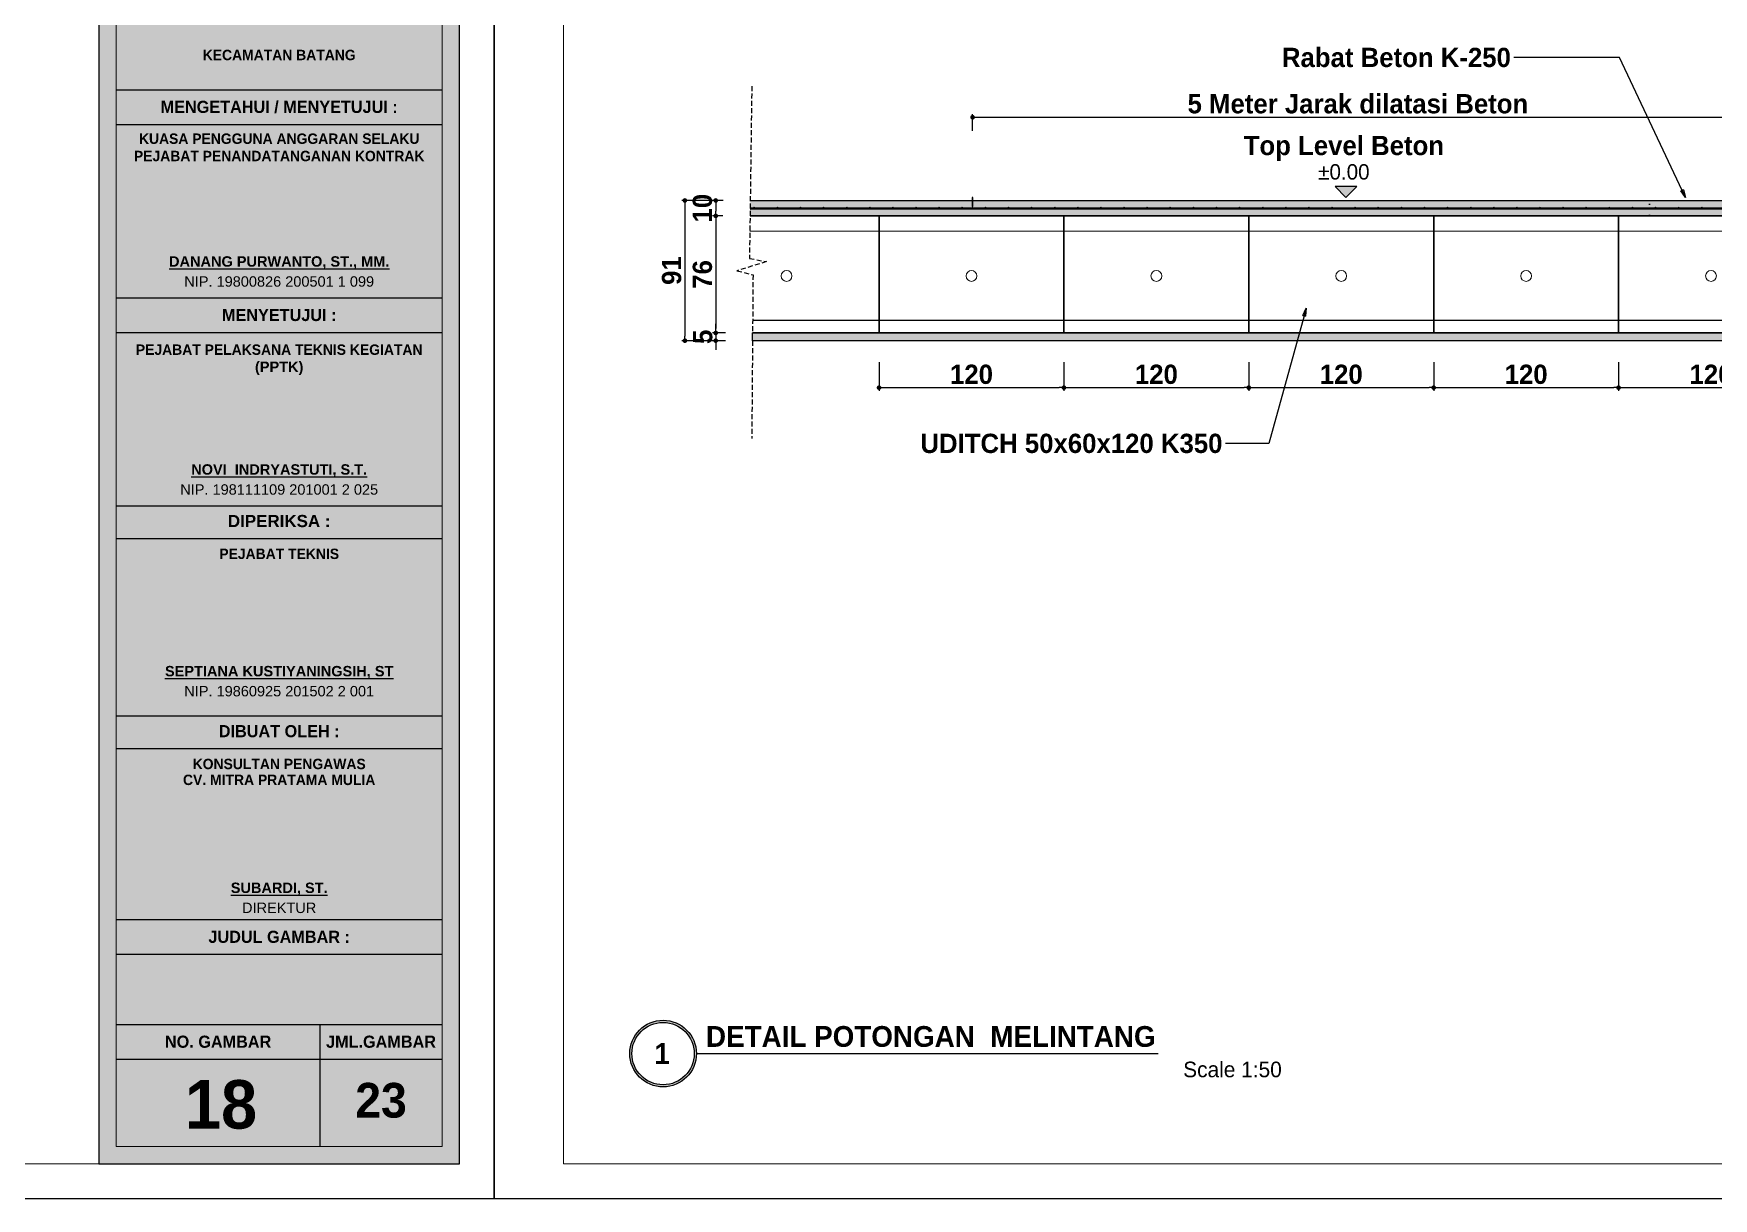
# Model space of a CAD drawing. Header units: centimetres. Extents: x -292707 to 138715, y -53922 to 66277.
# Drawn here: x 18086 to 19177, y -13009 to -12253 of the extents above; entities that cross this region are included whole.
import ezdxf
from ezdxf import colors
from ezdxf.entities.mleader import LeaderData, LeaderLine
from ezdxf.math import Vec2, Vec3

# ---------------------------------------------------------------- set-up
doc = ezdxf.new("R2010")
doc.units = ezdxf.units.CM
doc.linetypes.add('HIDDEN', pattern=[9.525, 6.35, -3.175])
for name, color, linetype in [('A-ALINE-1', 91, 'Continuous'), ('A-ALINE-3', 111, 'Continuous'), ('A-ALINE-4', 113, 'Continuous'), ('A-ALINE-7', 119, 'Continuous'), ('A-ANNOTATION', 144, 'Continuous'), ('A-DIM', 157, 'Continuous'), ('A-TEXT', 254, 'Continuous')]:
    doc.layers.add(name, color=color, linetype=linetype)
for name, color, linetype, lineweight, true_color in [('A-FILL-1', 250, 'Continuous', 0, 0x333333), ('A-FILL-2', 7, 'Continuous', 0, 0x4d4d4d), ('A-FILL-3', 7, 'Continuous', 0, 0x666666), ('A-FILL-7', 7, 'Continuous', 0, 0xcccccc)]:
    doc.layers.add(name, color=color, linetype=linetype, lineweight=lineweight, true_color=true_color)
doc.layers.add('A-SWING AREA', color=7, linetype='Continuous', lineweight=0, true_color=0xf7f7f7, transparency=0.2)
doc.styles.add('Scale 170', font='GOTHICB.TTF', dxfattribs={"height": 50})
doc.styles.add('Scale 50', font='GOTHICB.TTF', dxfattribs={"height": 12.5})
doc.styles.add('Scale 80', font='GOTHICB.TTF', dxfattribs={"height": 20})
doc.dimstyles.new('Scale 50', dxfattribs={"dimscale": 0, "dimtxt": 7.5, "dimasz": 3, "dimexe": 2, "dimexo": 2, "dimgap": 2, "dimtad": 1, "dimdec": 0, "dimtxsty": 'Scale 50', "dimblk": 'DOT', "dimcen": 2.5, "dimclrd": 256, "dimclre": 256, "dimclrt": 254, "dimadec": 0, "dimazin": 0, "dimtfac": 1, "dimtdec": 0, "dimtmove": 0, "dimatfit": 3, "dimldrblk": 'DOTSMALL', "dimfxl": 1, "dimtfillclr": 256, "dimlwd": -1, "dimlwe": -1, "dimarcsym": 0})

# ---------------------------------------------------------------- blocks, each defined once
blk = doc.blocks.new('jhgkjhkjhkjh')
at = {"layer": 'A-SWING AREA', "transparency": 33554457}
h = blk.add_hatch(color=256, dxfattribs=at)
h.dxf.hatch_style = 1
h.paths.add_polyline_path([(-933.61, 931.53), (-881.61, 931.53), (-881.61, 1218.53), (-933.61, 1218.53)])
at = {"layer": 'A-ALINE-1', "ltscale": 0.25}
blk.add_lwpolyline([(-933.61, 931.53), (-881.61, 931.53), (-881.61, 1218.53), (-933.61, 1218.53)], close=True, dxfattribs=at)
at = {"layer": 'A-ALINE-4', "ltscale": 0.25}
for points in [[(-931.11, 1086.44), (-884.11, 1086.44)], [(-931.11, 1081.44), (-884.11, 1081.44)], [(-931.11, 1056.44), (-884.11, 1056.44)], [(-931.11, 1051.44), (-884.11, 1051.44)], [(-931.11, 1026.44), (-884.11, 1026.44)], [(-931.11, 1021.72), (-884.11, 1021.72)], [(-931.11, 996.12), (-884.11, 996.12)], [(-931.11, 991.41), (-884.11, 991.41)], [(-931.11, 966.75), (-884.11, 966.75)], [(-931.11, 966.75), (-884.11, 966.75)], [(-931.11, 961.75), (-884.11, 961.75)], [(-931.11, 951.62), (-884.11, 951.62)], [(-901.74, 951.62), (-901.74, 934.03)], [(-931.11, 946.62), (-884.11, 946.62)]]:
    blk.add_lwpolyline(points, dxfattribs=at)
at = {"layer": 'A-FILL-1', "ltscale": 0.25}
blk.add_lwpolyline([(-1286.61, 931.53), (-933.61, 931.53), (-933.61, 1218.53), (-1286.61, 1218.53)], close=True, dxfattribs=at)
at = {"layer": 'A-FILL-1'}
blk.add_lwpolyline([(-931.11, 934.03), (-884.11, 934.03), (-884.11, 1216.03), (-931.11, 1216.03)], close=True, dxfattribs=at)
at = {"layer": 'Defpoints'}
blk.add_lwpolyline([(-1296.61, 926.53), (-876.61, 926.53), (-876.61, 1223.53), (-1296.61, 1223.53)], close=True, dxfattribs=at)
at = {"layer": 'A-TEXT', "ltscale": 0.25, "attachment_point": 5, "style": 'Scale 170'}
for s, width, insert, char_height in [('KECAMATAN BATANG', 47, (-907.61, 1091.44), 1.5), ('{\\fCentury Gothic|b1|i0|c0|p34;MENGETAHUI / MENYETUJUI :}', 47, (-907.61, 1083.94), 1.75), ('KUASA PENGGUNA ANGGARAN SELAKU PEJABAT PENANDATANGANAN KONTRAK', 47, (-907.61, 1078.12), 1.5), ('{\\fArial|b1|i0|c0|p34;\\LDANANG PURWANTO, ST., MM.}', 47, (-907.61, 1061.5), 1.5), ('{\\fArial|b0|i0|c0|p34;NIP. 19800826 200501 1 099}', 47, (-907.61, 1058.77), 1.5), ('{\\fCentury Gothic|b1|i0|c0|p34;MENYETUJUI :}', 47, (-907.61, 1053.94), 1.75), ('PEJABAT PELAKSANA TEKNIS KEGIATAN', 47, (-907.61, 1048.94), 1.5), ('{\\fArial|b1|i0|c0|p34;(PPTK)}', 47, (-907.61, 1046.25), 1.5), ('{\\fArial|b1|i0|c0|p34;\\LNOVI  INDRYASTUTI, S.T.}', 47, (-907.61, 1031.5), 1.5), ('{\\fArial|b0|i0|c0|p34;NIP. 198111109 201001 2 025}', 47, (-907.61, 1028.77), 1.5), ('{\\fArial|b1|i0|c0|p34;DIPERIKSA :}', 47, (-907.61, 1024.22), 1.75), ('PEJABAT TEKNIS', 47, (-907.61, 1019.49), 1.5), ('{\\fArial|b1|i0|c0|p34;\\LSEPTIANA KUSTIYANINGSIH, ST}', 47, (-907.61, 1002.41), 1.5), ('{\\fArial|b0|i0|c0|p34;NIP. 19860925 201502 2 001}', 47, (-907.61, 999.68), 1.5), ('DIBUAT OLEH :', 47, (-907.61, 993.91), 1.75), ('KONSULTAN PENGAWAS', 47, (-907.61, 989.18), 1.5), ('CV. MITRA PRATAMA MULIA', 47, (-907.61, 986.89), 1.5), ('{\\fArial|b1|i0|c0|p34;\\LSUBARDI, ST.}', 47, (-907.61, 971.16), 1.5), ('{\\fArial|b0|i0|c0|p34;DIREKTUR}', 47, (-907.61, 968.43), 1.5), ('{\\fCentury Gothic|b1|i0|c0|p34;JUDUL GAMBAR :}', 47, (-907.61, 964.25), 1.75), ('{\\fCentury Gothic|b1|i0|c0|p34;NO. GAMBAR}', 29.375, (-916.42, 949.12), 1.75), ('{\\fCentury Gothic|b1|i0|c0|p34;JML.GAMBAR}', 29.375, (-892.92, 949.12), 1.75), ('23', 47, (-892.92, 940.65), 5)]:
    blk.add_mtext_dynamic_manual_height_columns(s, width=width, gutter_width=105, heights=[0], dxfattribs=dict(at, insert=insert, char_height=char_height))
blk = doc.blocks.new('A$Cee8faf8f')
at = {"layer": 'A-FILL-7'}
h = blk.add_hatch(color=256, dxfattribs=at)
h.dxf.hatch_style = 1
edge = h.paths.add_edge_path()
edge.add_arc((0.6, 0.6), 0.6, 0, 360)
at = {"layer": 'A-FILL-1', "ltscale": 0.25}
blk.add_circle((0.6, 0.6), 0.6, dxfattribs=at)
blk = doc.blocks.new('GFDFGGFDG')
at = {"ltscale": 0.25}
blk.add_lwpolyline([(14867.5, -12200.6), (14987.5, -12200.6), (14987.5, -12276.6), (14867.5, -12276.6)], close=True, dxfattribs=at)
at = {"layer": 'A-ALINE-3', "ltscale": 0.25}
blk.add_lwpolyline([(14867.5, -12276.6), (14987.5, -12276.6), (14987.5, -12268.6), (14867.5, -12268.6)], close=True, dxfattribs=at)
at = {"layer": 'A-FILL-2'}
for p, q in [((14867.5, -12200.6), (14870.5, -12200.6)), ((14867.5, -12210.6), (14867.5, -12200.6)), ((14867.5, -12210.6), (14870.5, -12210.6)), ((14867.5, -12210.6), (14867.5, -12260.6)), ((14896, -12200.6), (14870.5, -12200.6)), ((14870.5, -12210.6), (14896, -12210.6)), ((14899, -12200.6), (14896, -12200.6)), ((14899, -12210.6), (14896, -12210.6)), ((14924.5, -12200.6), (14899, -12200.6)), ((14899, -12210.6), (14924.5, -12210.6)), ((14924.5, -12200.6), (14927.5, -12200.6)), ((14924.5, -12210.6), (14927.5, -12210.6)), ((14927.5, -12200.6), (14930.5, -12200.6)), ((14927.5, -12210.6), (14930.5, -12210.6)), ((14956, -12200.6), (14930.5, -12200.6)), ((14930.5, -12210.6), (14956, -12210.6)), ((14959, -12200.6), (14956, -12200.6)), ((14959, -12210.6), (14956, -12210.6)), ((14984.5, -12200.6), (14959, -12200.6)), ((14959, -12210.6), (14984.5, -12210.6)), ((14984.5, -12200.6), (14987.5, -12200.6)), ((14984.5, -12210.6), (14987.5, -12210.6)), ((14987.5, -12200.6), (14987.5, -12210.6)), ((14987.5, -12210.6), (14987.5, -12260.6)), ((14867.5, -12268.6), (14867.5, -12260.6)), ((14987.5, -12268.6), (14987.5, -12260.6)), ((14867.5, -12268.6), (14867.5, -12269.6)), ((14924, -12268.6), (14867.5, -12268.6)), ((14867.5, -12269.6), (14867.5, -12276.6)), ((14867.5, -12276.6), (14987.5, -12276.6)), ((14924, -12268.6), (14931, -12268.6)), ((14987.5, -12268.6), (14931, -12268.6)), ((14987.5, -12269.6), (14987.5, -12268.6)), ((14987.5, -12269.6), (14987.5, -12276.6))]:
    blk.add_line(p, q, dxfattribs=at)
at = {"layer": 'A-FILL-2', "ltscale": 0.25}
blk.add_circle((14927.5, -12239.6), 3.5, dxfattribs=at)
blk = doc.blocks.new('*U587')
at = {"layer": 'A-ANNOTATION'}
h = blk.add_hatch(color=256, dxfattribs=at)
h.dxf.hatch_style = 1
h.paths.add_polyline_path([(62379.6, 26197.9, 1), (62443.6, 26197.9, 1)])
h.paths.add_polyline_path([(62441.6, 26197.9, -1), (62381.6, 26197.9, -1)], flags=16)
blk.add_lwpolyline([(62443.6, 26197.9), (62887.8, 26197.9)], dxfattribs=at)
for radius in [32, 30]:
    blk.add_circle((62411.6, 26197.9), radius, dxfattribs=at)
blk = doc.blocks.new('_Dot')
at = {"color": 0, "linetype": 'ByBlock', "lineweight": -2}
blk.add_line((-0.5, 0), (-1, 0), dxfattribs=at)
at = {"color": 0, "linetype": 'ByBlock', "const_width": 0.5}
blk.add_lwpolyline([(-0.25, 0, 1), (0.25, 0, 1)], format="xyb", close=True, dxfattribs=at)
blk = doc.blocks.new('*D873')
at = {"layer": 'A-DIM', "ltscale": 0.25, "transparency": 16777216}
for p, q in [((18635.1, -12466), (18635.1, -12484.5)), ((18755.1, -12466), (18755.1, -12484.5)), ((18638.1, -12482.5), (18752.1, -12482.5))]:
    blk.add_line(p, q, dxfattribs=at)
at = {"layer": 'Defpoints', "color": 0, "ltscale": 0.25, "transparency": 16777216}
for p in [(18635.1, -12464), (18755.1, -12464), (18755.1, -12482.5)]:
    blk.add_point(p, dxfattribs=at)
at = {"layer": 'A-DIM', "ltscale": 0.25, "transparency": 16777216, "xscale": 3, "yscale": 3, "zscale": 3, "rotation": 180}
blk.add_blockref('_Dot', (18635.1, -12482.5), dxfattribs=at)
at = {"layer": 'A-DIM', "ltscale": 0.25, "transparency": 16777216, "xscale": 3, "yscale": 3, "zscale": 3}
blk.add_blockref('_Dot', (18755.1, -12482.5), dxfattribs=at)
at = {"layer": 'A-DIM', "color": 254, "ltscale": 0.25, "transparency": 16777216, "insert": (18695.1, -12473.9), "char_height": 12.5, "attachment_point": 5, "style": 'Scale 50'}
blk.add_mtext('120', dxfattribs=at)
blk = doc.blocks.new('_DotSmall')
at = {"color": 0, "linetype": 'ByBlock', "const_width": 0.5}
blk.add_lwpolyline([(-0.0625, 0, 1), (0.0625, 0, 1)], format="xyb", close=True, dxfattribs=at)
blk = doc.blocks.new('*D874')
at = {"layer": 'A-DIM', "ltscale": 5, "transparency": 16777216}
for p, q in [((18755.1, -12466), (18755.1, -12484.5)), ((18875.1, -12466), (18875.1, -12484.5)), ((18758.1, -12482.5), (18872.1, -12482.5))]:
    blk.add_line(p, q, dxfattribs=at)
at = {"layer": 'Defpoints', "color": 0, "ltscale": 5, "transparency": 16777216}
for p in [(18755.1, -12464), (18875.1, -12464), (18875.1, -12482.5)]:
    blk.add_point(p, dxfattribs=at)
at = {"layer": 'A-DIM', "ltscale": 5, "transparency": 16777216, "xscale": 3, "yscale": 3, "zscale": 3, "rotation": 180}
blk.add_blockref('_Dot', (18755.1, -12482.5), dxfattribs=at)
at = {"layer": 'A-DIM', "ltscale": 5, "transparency": 16777216, "xscale": 3, "yscale": 3, "zscale": 3}
blk.add_blockref('_Dot', (18875.1, -12482.5), dxfattribs=at)
at = {"layer": 'A-DIM', "color": 254, "ltscale": 5, "transparency": 16777216, "insert": (18815.1, -12473.9), "char_height": 12.5, "attachment_point": 5, "style": 'Scale 50'}
blk.add_mtext('120', dxfattribs=at)
blk = doc.blocks.new('*D879')
at = {"layer": 'A-DIM', "ltscale": 5, "transparency": 16777216}
for p, q in [((18875.1, -12466), (18875.1, -12484.5)), ((18995.1, -12466), (18995.1, -12484.5)), ((18878.1, -12482.5), (18992.1, -12482.5))]:
    blk.add_line(p, q, dxfattribs=at)
at = {"layer": 'Defpoints', "color": 0, "ltscale": 5, "transparency": 16777216}
for p in [(18875.1, -12464), (18995.1, -12464), (18995.1, -12482.5)]:
    blk.add_point(p, dxfattribs=at)
at = {"layer": 'A-DIM', "ltscale": 5, "transparency": 16777216, "xscale": 3, "yscale": 3, "zscale": 3, "rotation": 180}
blk.add_blockref('_Dot', (18875.1, -12482.5), dxfattribs=at)
at = {"layer": 'A-DIM', "ltscale": 5, "transparency": 16777216, "xscale": 3, "yscale": 3, "zscale": 3}
blk.add_blockref('_Dot', (18995.1, -12482.5), dxfattribs=at)
at = {"layer": 'A-DIM', "color": 254, "ltscale": 5, "transparency": 16777216, "insert": (18935.1, -12473.9), "char_height": 12.5, "attachment_point": 5, "style": 'Scale 50'}
blk.add_mtext('120', dxfattribs=at)
blk = doc.blocks.new('*D880')
at = {"layer": 'A-DIM', "ltscale": 5, "transparency": 16777216}
for p, q in [((18995.1, -12466), (18995.1, -12484.5)), ((19115.1, -12466), (19115.1, -12484.5)), ((18998.1, -12482.5), (19112.1, -12482.5))]:
    blk.add_line(p, q, dxfattribs=at)
at = {"layer": 'Defpoints', "color": 0, "ltscale": 5, "transparency": 16777216}
for p in [(18995.1, -12464), (19115.1, -12464), (19115.1, -12482.5)]:
    blk.add_point(p, dxfattribs=at)
at = {"layer": 'A-DIM', "ltscale": 5, "transparency": 16777216, "xscale": 3, "yscale": 3, "zscale": 3, "rotation": 180}
blk.add_blockref('_Dot', (18995.1, -12482.5), dxfattribs=at)
at = {"layer": 'A-DIM', "ltscale": 5, "transparency": 16777216, "xscale": 3, "yscale": 3, "zscale": 3}
blk.add_blockref('_Dot', (19115.1, -12482.5), dxfattribs=at)
at = {"layer": 'A-DIM', "color": 254, "ltscale": 5, "transparency": 16777216, "insert": (19055.1, -12473.9), "char_height": 12.5, "attachment_point": 5, "style": 'Scale 50'}
blk.add_mtext('120', dxfattribs=at)
blk = doc.blocks.new('*D881')
at = {"layer": 'A-DIM', "ltscale": 5, "transparency": 16777216}
for p, q in [((19115.1, -12466), (19115.1, -12484.5)), ((19235.1, -12466), (19235.1, -12484.5)), ((19118.1, -12482.5), (19232.1, -12482.5))]:
    blk.add_line(p, q, dxfattribs=at)
at = {"layer": 'Defpoints', "color": 0, "ltscale": 5, "transparency": 16777216}
for p in [(19115.1, -12464), (19235.1, -12464), (19235.1, -12482.5)]:
    blk.add_point(p, dxfattribs=at)
at = {"layer": 'A-DIM', "ltscale": 5, "transparency": 16777216, "xscale": 3, "yscale": 3, "zscale": 3, "rotation": 180}
blk.add_blockref('_Dot', (19115.1, -12482.5), dxfattribs=at)
at = {"layer": 'A-DIM', "ltscale": 5, "transparency": 16777216, "xscale": 3, "yscale": 3, "zscale": 3}
blk.add_blockref('_Dot', (19235.1, -12482.5), dxfattribs=at)
at = {"layer": 'A-DIM', "color": 254, "ltscale": 5, "transparency": 16777216, "insert": (19175.1, -12473.9), "char_height": 12.5, "attachment_point": 5, "style": 'Scale 50'}
blk.add_mtext('120', dxfattribs=at)
blk = doc.blocks.new('*D887')
at = {"layer": 'A-DIM', "ltscale": 5, "transparency": 16777216}
for p, q in [((18695.8, -12315.9), (18695.8, -12305)), ((18698.8, -12307), (19193, -12307)), ((19196, -12315.9), (19196, -12305))]:
    blk.add_line(p, q, dxfattribs=at)
at = {"layer": 'Defpoints', "color": 0, "ltscale": 5, "transparency": 16777216}
for p in [(19196, -12307), (18695.8, -12317.9), (19196, -12317.9)]:
    blk.add_point(p, dxfattribs=at)
at = {"layer": 'A-DIM', "ltscale": 5, "transparency": 16777216, "xscale": 3, "yscale": 3, "zscale": 3, "rotation": 180}
blk.add_blockref('_Dot', (18695.8, -12307), dxfattribs=at)
at = {"layer": 'A-DIM', "ltscale": 5, "transparency": 16777216, "xscale": 3, "yscale": 3, "zscale": 3}
blk.add_blockref('_Dot', (19196, -12307), dxfattribs=at)
at = {"layer": 'A-DIM', "color": 254, "ltscale": 5, "transparency": 16777216, "insert": (18945.9, -12298.3), "char_height": 12.5, "width": 259.105, "attachment_point": 5, "style": 'Scale 50'}
blk.add_mtext('5 Meter Jarak dilatasi Beton', dxfattribs=at)
blk = doc.blocks.new('A$Cb77c0ee4')
at = {"layer": 'A-ANNOTATION'}
h = blk.add_hatch(color=256, dxfattribs=at)
h.dxf.hatch_style = 1
h.paths.add_polyline_path([(3, 1.5), (0, 1.5), (1.5, 0)])
edge = h.paths.add_edge_path(flags=17)
edge.add_line((3, 1.5), (0, 1.5))
for points in [[(3, 1.5), (0, 1.5)], [(3, 1.5), (0, 1.5), (1.5, 0), (3, 1.5)]]:
    blk.add_lwpolyline(points, dxfattribs=at)
blk = doc.blocks.new('_Closed')
at = {"color": 0, "linetype": 'ByBlock', "lineweight": -2}
for p, q in [((-1, 0.17), (0, 0)), ((-1, 0.17), (-1, -0.17)), ((0, 0), (-1, -0.17)), ((0, 0), (-1, 0))]:
    blk.add_line(p, q, dxfattribs=at)
blk = doc.blocks.new('*D875')
at = {"layer": 'A-DIM', "ltscale": 5, "transparency": 16777216}
for p, q in [((18533.9, -12361), (18527.1, -12361)), ((18533.7, -12371), (18527.1, -12371)), ((18529.1, -12364), (18529.1, -12368))]:
    blk.add_line(p, q, dxfattribs=at)
at = {"layer": 'Defpoints', "color": 0, "ltscale": 5, "transparency": 16777216}
for p in [(18535.9, -12361), (18529.1, -12371), (18535.7, -12371)]:
    blk.add_point(p, dxfattribs=at)
at = {"layer": 'A-DIM', "ltscale": 5, "transparency": 16777216, "xscale": 3, "yscale": 3, "zscale": 3}
for p, rotation in [((18529.1, -12361), 90), ((18529.1, -12371), 270)]:
    blk.add_blockref('_Dot', p, dxfattribs=dict(at, rotation=rotation))
at = {"layer": 'A-DIM', "color": 254, "ltscale": 5, "transparency": 16777216, "insert": (18520.5, -12366), "char_height": 12.5, "attachment_point": 5, "rotation": 90, "style": 'Scale 50'}
blk.add_mtext('10', dxfattribs=at)
blk = doc.blocks.new('*D876')
at = {"layer": 'A-DIM', "ltscale": 5, "transparency": 16777216}
for p, q in [((18533.7, -12371), (18527.1, -12371)), ((18529.1, -12374), (18529.1, -12444)), ((18535.4, -12447), (18527.1, -12447))]:
    blk.add_line(p, q, dxfattribs=at)
at = {"layer": 'Defpoints', "color": 0, "ltscale": 5, "transparency": 16777216}
for p in [(18535.7, -12371), (18529.1, -12447), (18537.4, -12447)]:
    blk.add_point(p, dxfattribs=at)
at = {"layer": 'A-DIM', "ltscale": 5, "transparency": 16777216, "xscale": 3, "yscale": 3, "zscale": 3}
for p, rotation in [((18529.1, -12371), 90), ((18529.1, -12447), 270)]:
    blk.add_blockref('_Dot', p, dxfattribs=dict(at, rotation=rotation))
at = {"layer": 'A-DIM', "color": 254, "ltscale": 5, "transparency": 16777216, "insert": (18520.5, -12409), "char_height": 12.5, "attachment_point": 5, "rotation": 90, "style": 'Scale 50'}
blk.add_mtext('76', dxfattribs=at)
blk = doc.blocks.new('*D877')
at = {"layer": 'A-DIM', "ltscale": 5, "transparency": 16777216}
for p, q in [((18535.4, -12447), (18527.1, -12447)), ((18529.1, -12444), (18529.1, -12441)), ((18529.1, -12447), (18529.1, -12452)), ((18535.4, -12452), (18527.1, -12452)), ((18529.1, -12455), (18529.1, -12458))]:
    blk.add_line(p, q, dxfattribs=at)
at = {"layer": 'Defpoints', "color": 0, "ltscale": 5, "transparency": 16777216}
for p in [(18537.4, -12447), (18529.1, -12452), (18537.4, -12452)]:
    blk.add_point(p, dxfattribs=at)
at = {"layer": 'A-DIM', "ltscale": 5, "transparency": 16777216, "xscale": 3, "yscale": 3, "zscale": 3}
for p, rotation in [((18529.1, -12447), 270), ((18529.1, -12452), 90)]:
    blk.add_blockref('_Dot', p, dxfattribs=dict(at, rotation=rotation))
at = {"layer": 'A-DIM', "color": 254, "ltscale": 5, "transparency": 16777216, "insert": (18520.7, -12449.5), "char_height": 12.5, "attachment_point": 5, "rotation": 90, "style": 'Scale 50'}
blk.add_mtext('5', dxfattribs=at)
blk = doc.blocks.new('*D878')
at = {"layer": 'A-DIM', "ltscale": 5, "transparency": 16777216}
for p, q in [((18533.9, -12361), (18507.1, -12361)), ((18509.1, -12364), (18509.1, -12449)), ((18533.9, -12452), (18507.1, -12452))]:
    blk.add_line(p, q, dxfattribs=at)
at = {"layer": 'Defpoints', "color": 0, "ltscale": 5, "transparency": 16777216}
for p in [(18535.9, -12361), (18509.1, -12452), (18535.9, -12452)]:
    blk.add_point(p, dxfattribs=at)
at = {"layer": 'A-DIM', "ltscale": 5, "transparency": 16777216, "xscale": 3, "yscale": 3, "zscale": 3}
for p, rotation in [((18509.1, -12361), 90), ((18509.1, -12452), 270)]:
    blk.add_blockref('_Dot', p, dxfattribs=dict(at, rotation=rotation))
at = {"layer": 'A-DIM', "color": 254, "ltscale": 5, "transparency": 16777216, "insert": (18500.5, -12406.5), "char_height": 12.5, "attachment_point": 5, "rotation": 90, "style": 'Scale 50'}
blk.add_mtext('91', dxfattribs=at)

msp = doc.modelspace()

# ---------------------------------------------------------------- hatches: boundary and pattern name
at = {"ltscale": 5}
h = msp.add_hatch(dxfattribs=at)
h.set_pattern_fill('ANGLE', color=256)
h.set_pattern_definition([(0, (3602.428, -4e-12), (0, 6.985), [5.08, -1.905]), (90, (3602.428, -4e-12), (-6.985, 4e-16), [5.08, -1.905])])
h.paths.add_polyline_path([(19135.1, -12371), (19135.6, -12371), (19135.6, -12359), (19135.1, -12359)])
at = {"layer": 'A-FILL-2'}
h = msp.add_hatch(color=256, dxfattribs=at)
h.dxf.hatch_style = 1
h.paths.add_polyline_path([(18695.5, -12365), (18696, -12365), (18696, -12359), (18695.5, -12359)])
at = {"layer": 'A-FILL-3', "ltscale": 0.25}
h = msp.add_hatch(dxfattribs=at)
h.set_pattern_fill('AR-CONC', color=256, scale=0.09)
h.set_pattern_definition([(50, (-31204.906, 28055.769), (16.3966202, -1.4345177), [1.7145, -18.8595]), (355, (-31204.906, 28055.77), (-3.171908, 17.195116), [1.3716, -15.0876526]), (100.451445, (-31203.54, 28055.65), (13.2247122, 15.7605977), [1.457101, -16.028122]), (46.1842, (-31204.906, 28060.341), (24.3971137, -3.7838095), [2.57175, -28.28925]), (96.635558, (-31202.873, 28060.026), (21.366372, 22.268351), [2.185652, -24.042205]), (351.18415, (-31204.906, 28060.34), (21.366372, 22.268351), [2.057397, -22.631376]), (21, (-31202.62, 28059.198), (13.6452952, -9.2038678), [1.7145, -18.8595]), (326, (-31202.62, 28059.198), (5.5621826, 16.576917), [1.3716, -15.0876]), (71.451445, (-31201.483, 28058.431), (19.2074777, 7.3730492), [1.457101, -16.0280944]), (37.5, (-31204.906, 28055.769), (0.2779743, 7.6099535), [0, -14.90472, 0, -15.3162, 0, -15.14475]), (7.5, (-31204.906, 28055.769), (6.0137696, 9.0162517), [0, -8.73252, 0, -14.56182, 0, -5.77215]), (327.5, (-31210.004, 28055.769), (12.20315357, -0.51558696), [0, -5.715, 0, -17.8308, 0, -23.6601]), (317.5, (-31212.29, 28055.769), (13.3316263, 2.2883842), [0, -7.4295, 0, -11.84148, 0, -16.8021])])
h.paths.add_polyline_path([(19923.2, -12371), (19923.4, -12361), (18551.5, -12361), (18551.4, -12371)])
at = {"layer": 'A-FILL-7'}
h = msp.add_hatch(color=256, dxfattribs=at)
h.dxf.hatch_style = 1
h.paths.add_polyline_path([(19923.3, -12366.5), (19923.3, -12366), (18551.4, -12366), (18551.4, -12366.6)])

# ---------------------------------------------------------------- linework, layer by layer
at = {"ltscale": 0.25}
msp.add_lwpolyline([(18551.4, -12371), (18635.1, -12371), (18635.1, -12447), (18553, -12447)], dxfattribs=at)
at = {"layer": 'A-ALINE-3', "ltscale": 0.25}
msp.add_lwpolyline([(18553, -12447), (18635.1, -12447), (18635.1, -12439), (18553.1, -12439)], dxfattribs=at)
at = {"layer": 'A-ALINE-7', "ltscale": 5}
msp.add_lwpolyline([(18695.5, -12365), (18696, -12365), (18696, -12359), (18695.5, -12359)], close=True, dxfattribs=at)
at = {"layer": 'A-FILL-2'}
for p, q in [((18572.1, -12371), (18551.4, -12371)), ((18572.1, -12371), (18575.1, -12371)), ((18575.1, -12371), (18578.1, -12371)), ((18603.6, -12371), (18578.1, -12371)), ((18606.6, -12371), (18603.6, -12371)), ((18632.1, -12371), (18606.6, -12371)), ((18632.1, -12371), (18635.1, -12371)), ((18635.1, -12371), (18635.1, -12381)), ((18551.2, -12381), (18572.1, -12381)), ((18572.1, -12381), (18575.1, -12381)), ((18575.1, -12381), (18578.1, -12381)), ((18578.1, -12381), (18603.6, -12381)), ((18606.6, -12381), (18603.6, -12381)), ((18606.6, -12381), (18632.1, -12381)), ((18632.1, -12381), (18635.1, -12381)), ((18635.1, -12381), (18635.1, -12431)), ((18571.6, -12439), (18553.1, -12439)), ((18571.6, -12439), (18578.6, -12439)), ((18635.1, -12439), (18578.6, -12439)), ((18635.1, -12439), (18635.1, -12431)), ((18635.1, -12440), (18635.1, -12439)), ((18635.1, -12440), (18635.1, -12447)), ((18553, -12447), (18635.1, -12447))]:
    msp.add_line(p, q, dxfattribs=at)
at = {"layer": 'A-FILL-2', "ltscale": 0.25}
msp.add_circle((18575.1, -12410), 3.5, dxfattribs=at)
at = {"layer": 'A-TEXT', "linetype": 'HIDDEN', "ltscale": 0.5}
msp.add_lwpolyline([(18552.5, -12286.8), (18551, -12398.6), (18562.1, -12400.7), (18542.9, -12406.6), (18553.3, -12409.3), (18552.5, -12515.5)], dxfattribs=at)
at = {"layer": 'A-TEXT', "ltscale": 0.25}
for points in [[(18551.5, -12361), (19923.4, -12361)], [(19923.3, -12366), (18551.4, -12366)], [(18551.4, -12366.6), (19923.3, -12366.5)], [(19923.2, -12370.9), (18551.4, -12371)], [(19923.2, -12370.9), (18551.4, -12371)]]:
    msp.add_lwpolyline(points, dxfattribs=at)

# ---------------------------------------------------------------- block references
at = {"ltscale": 0.25, "xscale": 4.711602529588466, "yscale": 4.711602529588466, "zscale": 4.711602529588466}
msp.add_blockref('A$Cb77c0ee4', (18931.1, -12359), dxfattribs=at)
for p in [(3767.6, -170.4), (3887.6, -170.4), (4007.6, -170.4), (4127.6, -170.4), (4247.6, -170.4)]:
    msp.add_blockref('GFDFGGFDG', p)
at = {"layer": 'A-ALINE-7', "ltscale": 0.25, "xscale": 0.4999999999995392, "yscale": 0.4999999999995392, "zscale": 0.4999999999995392}
for p in [(18553.8, -12366), (18568.8, -12366), (18583.8, -12366), (18598.8, -12366), (18613.8, -12366), (18628.8, -12366), (18643.8, -12366), (18658.8, -12366), (18673.8, -12366), (18688.8, -12366), (18703.8, -12366), (18718.8, -12366), (18733.8, -12366), (18748.8, -12366), (18763.8, -12366), (18778.8, -12366), (18793.8, -12366), (18808.8, -12366), (18823.8, -12366), (18838.8, -12366), (18853.8, -12366), (18868.8, -12366), (18883.8, -12366), (18898.8, -12366), (18913.8, -12366), (18928.8, -12366), (18943.8, -12366), (18958.8, -12366), (18973.8, -12366), (18988.8, -12366), (19003.8, -12366), (19018.8, -12366), (19033.8, -12366), (19048.8, -12366), (19063.8, -12366), (19078.8, -12366), (19093.8, -12366), (19108.8, -12366), (19123.8, -12366), (19138.8, -12366), (19153.8, -12366), (19168.8, -12366)]:
    msp.add_blockref('A$Cee8faf8f', p, dxfattribs=at)
at = {"layer": 'A-TEXT'}
for name, p, xscale, yscale, zscale in [('jhgkjhkjhkjh', (22330, -17178.1), 4.5, 4.5, 4.5), ('jhgkjhkjhkjh', (24220, -17178.1), 4.5, 4.5, 4.5), ('*U587', (-23632.9, -30598.3), 0.6749999999999999, 0.6749999999999999, 0.6749999999999999)]:
    msp.add_blockref(name, p, dxfattribs=dict(at, xscale=xscale, yscale=yscale, zscale=zscale))

# ---------------------------------------------------------------- texts
at = {"ltscale": 0.25, "attachment_point": 5, "style": 'Scale 50'}
for s, insert, char_height in [('Top Level Beton', (18936.8, -12327.2), 12.5), ('{\\fCentury Gothic|b0|i0|c0|p34;%%P0.00}', (18936.8, -12342.5), 10)]:
    msp.add_mtext_dynamic_manual_height_columns(s, width=146.541, gutter_width=62.5, heights=[0], dxfattribs=dict(at, insert=insert, char_height=char_height))
at = {"layer": 'A-TEXT', "ltscale": 0.25}
for s, width, gutter_width, insert, char_height, attachment_point, style in [('DETAIL POTONGAN  MELINTANG', 425.871, 50.6, (18814.6, -12903.7), 13.5, 6, 'Scale 80'), ('1', 41.85, 50.6, (18494.3, -12914.7), 13.5, 5, 'Scale 80'), ('{\\fCentury Gothic|b0|i0|c0|p34;Scale 1:50}', 366.088, 50.6, (18896.5, -12925.1), 10.125, 6, 'Scale 80'), ('18', 132.188, 472.5, (18208, -12947.9), 31.5, 5, 'Scale 170')]:
    msp.add_mtext_dynamic_manual_height_columns(s, width=width, gutter_width=gutter_width, heights=[0], dxfattribs=dict(at, insert=insert, char_height=char_height, attachment_point=attachment_point, style=style))

# ---------------------------------------------------------------- dimensions: what is measured, and where the dimension line sits
at = {"layer": 'A-DIM', "ltscale": 5}
dim = msp.add_linear_dim(base=(19196, -12307), p1=(18695.8, -12317.9), p2=(19196, -12317.9), text='5 Meter Jarak dilatasi Beton', dimstyle='Scale 50', override={"dimscale": 1}, dxfattribs=at)
dim.commit()
dim.dimension.update_dxf_attribs({"geometry": '*D887', "text_midpoint": (18945.9, -12298.3)})
for base, p1, p2, override, picture, middle in [((18509.1, -12452), (18535.9, -12361), (18535.9, -12452), {"dimscale": 1}, '*D878', (18500.5, -12406.5)), ((18529.1, -12447), (18535.7, -12371), (18537.4, -12447), {"dimscale": 1, "dimtmove": 1}, '*D876', (18520.5, -12409))]:
    dim = msp.add_linear_dim(base=base, p1=p1, p2=p2, angle=90, dimstyle='Scale 50', override=override, dxfattribs=at)
    dim.commit()
    dim.dimension.update_dxf_attribs({"geometry": picture, "text_midpoint": middle})
for base, p1, p2, override, picture, middle in [((18529.1, -12371), (18535.9, -12361), (18535.7, -12371), {"dimscale": 1}, '*D875', (18529.1, -12366)), ((18529.1, -12452), (18537.4, -12447), (18537.4, -12452), {"dimscale": 1, "dimtmove": 1}, '*D877', (18529.1, -12449.5))]:
    dim = msp.add_linear_dim(base=base, p1=p1, p2=p2, angle=90, dimstyle='Scale 50', override=override, dxfattribs=at)
    dim.commit()
    dim.dimension.update_dxf_attribs({"geometry": picture, "text_midpoint": middle, "dimtype": 160})
at = {"layer": 'A-DIM', "ltscale": 0.25}
dim = msp.add_linear_dim(base=(18755.1, -12482.5), p1=(18635.1, -12464), p2=(18755.1, -12464), dimstyle='Scale 50', override={"dimscale": 1}, dxfattribs=at)
dim.commit()
dim.dimension.update_dxf_attribs({"geometry": '*D873', "text_midpoint": (18695.1, -12473.9)})
at = {"layer": 'A-DIM', "ltscale": 5}
for base, p1, p2, picture, middle in [((18875.1, -12482.5), (18755.1, -12464), (18875.1, -12464), '*D874', (18815.1, -12473.9)), ((18995.1, -12482.5), (18875.1, -12464), (18995.1, -12464), '*D879', (18935.1, -12473.9)), ((19115.1, -12482.5), (18995.1, -12464), (19115.1, -12464), '*D880', (19055.1, -12473.9)), ((19235.1, -12482.5), (19115.1, -12464), (19235.1, -12464), '*D881', (19175.1, -12473.9))]:
    dim = msp.add_linear_dim(base=base, p1=p1, p2=p2, dimstyle='Scale 50', override={"dimscale": 1, "dimtmove": 1}, dxfattribs=at)
    dim.commit()
    dim.dimension.update_dxf_attribs({"geometry": picture, "text_midpoint": middle})

# ---------------------------------------------------------------- leaders
at = {"ltscale": 0.25}
ml = msp.add_multileader_mtext('Standard', dxfattribs=at)
ml.set_content('Rabat Beton K-250', color=254, style='Scale 50')
ml.set_leader_properties(color=256, linetype='ByLayer', lineweight=-1)
ml.set_arrow_properties(name='CLOSED')
ml.build(insert=Vec2(0, 0))
ml.multileader.update_dxf_attribs({"dogleg_length": 29.3, "arrow_head_size": 5})
ctx = ml.context
ctx.base_point, ctx.char_height, ctx.arrow_head_size, ctx.plane_origin = Vec3(18890.4, -12268.3), 12.5, 5, Vec3(19158.5, -12359)
ctx.text_align_type = 2
notes = []
notes.append((ctx, [(0, (1, 1, 0), (19115.7, -12268.3), (-1, 0), 68.5, [(0, [(19158.5, -12359)], 0, [])])]))
ctx.mtext.insert, ctx.mtext.alignment, ctx.mtext.flow_direction = Vec3(19045.2, -12261.9), 3, 5
ml = msp.add_multileader_mtext('Standard', dxfattribs=at)
ml.set_content('UDITCH 50x60x120 K350', color=254, style='Scale 50')
ml.set_leader_properties(color=256, linetype='ByLayer', lineweight=-1)
ml.set_arrow_properties(name='CLOSED')
ml.build(insert=Vec2(0, 0))
ml.multileader.update_dxf_attribs({"dogleg_length": 29.3, "arrow_head_size": 5})
ctx = ml.context
ctx.base_point, ctx.char_height, ctx.arrow_head_size, ctx.plane_origin = Vec3(18659.4, -12518.8), 12.5, 5, Vec3(18912.4, -12446.9)
ctx.text_align_type = 2
notes.append((ctx, [(0, (1, 1, 0), (18888.2, -12518.8), (-1, 0), 28.2, [(0, [(18912.4, -12431)], 0, [])])]))
ctx.mtext.insert, ctx.mtext.alignment, ctx.mtext.flow_direction = Vec3(18858, -12512.4), 3, 5
for ctx, leaders in notes:
    for number, flags, end, landing, length, lines in leaders:
        leader = LeaderData()
        leader.index, (leader.has_last_leader_line, leader.has_dogleg_vector, leader.attachment_direction) = number, flags
        leader.last_leader_point, leader.dogleg_vector, leader.dogleg_length = Vec3(end), Vec3(landing), length
        for number, points, colour, breaks in lines:
            line = LeaderLine()
            line.index, line.vertices, line.color, line.breaks = number, Vec3.list(points), colors.encode_raw_color(colour), breaks
            leader.lines.append(line)
        ctx.leaders.append(leader)

# ---------------------------------------------------------------- next in the draw order: wipeouts: each hides what was drawn before it
msp.add_wipeout([(18553, -12447), (18553, -12452), (18617, -12452), (18617, -12447), (18553, -12447), (18553, -12452)])

# ---------------------------------------------------------------- next in the draw order: hatches: boundary and pattern name
h = msp.add_hatch()
h.set_pattern_fill('AR-SAND', color=256, scale=0.05)
h.set_pattern_definition([(37.5, (3780, -4e-12), (-0.08000156, 2.44706619), [0, -1.9304, 0, -2.159, 0, -2.06375]), (7.5, (3780, -4e-12), (2.2476164, 3.5841255), [0, -1.0414, 0, -1.7399, 0, -0.66675]), (327.5, (3778.438, -4e-12), (3.95496185, 0.00718592), [0, -0.635, 0, -2.286, 0, -2.9845]), (317.5, (3778.438, -4e-12), (3.81778226, 1.1146466), [0, -0.3175, 0, -1.4986, 0, -1.7145])])
h.paths.add_polyline_path([(18555.8, -12447), (18614.3, -12447), (18617, -12447), (19924.9, -12447), (19924.9, -12452.1), (18553, -12452), (18553, -12447)])

# ---------------------------------------------------------------- next in the draw order: linework, layer by layer
at = {"layer": 'A-ALINE-4', "ltscale": 0.25}
msp.add_lwpolyline([(18555.8, -12447), (18614.3, -12447), (18617, -12447), (19924.9, -12447), (19924.9, -12452.1), (18553, -12452), (18553, -12447), (18555.8, -12447)], dxfattribs=at)

doc.saveas('drawing.dxf')
